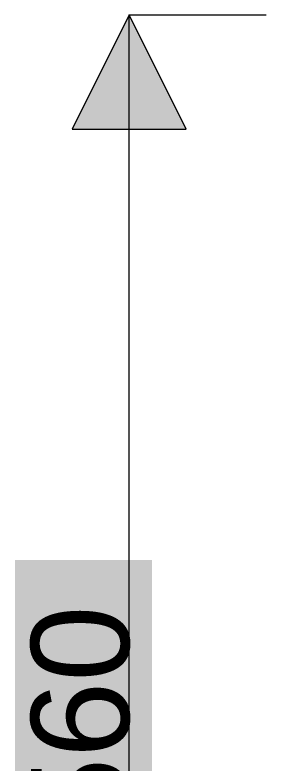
# Model space of a CAD drawing. Header units: millimetres. Extents: x 0 to 152, y 1 to 58.
# Drawn here: x 0 to 3.88, y 37.67 to 49.22 of the extents above; entities that cross this region are included whole.
import ezdxf

# ---------------------------------------------------------------- set-up
doc = ezdxf.new("R2010")
doc.units = ezdxf.units.MM
for name, color, linetype in [('FILL', 7, 'Continuous'), ('LINES', 7, 'Continuous'), ('TEXT', 7, 'Continuous')]:
    doc.layers.add(name, color=color, linetype=linetype)
doc.styles.add('ARIAL', font='arial.ttf')

msp = doc.modelspace()

# ---------------------------------------------------------------- hatches: boundary and pattern name
at = {"layer": 'FILL'}
msp.add_hatch(color=7, dxfattribs=at).paths.add_polyline_path([(1.764, 49.224), (0.882, 47.46), (2.646, 47.46)])
at = {"layer": 'FILL', "true_color": 0xffffff}
msp.add_hatch(color=7, dxfattribs=at).paths.add_polyline_path([(2.117, 34.686), (2.117, 40.805), (0, 40.805), (0, 34.686)])

# ---------------------------------------------------------------- linework, layer by layer
at = {"layer": 'LINES', "lineweight": 20}
for p, q in [((1.764, 49.224), (3.881, 49.224)), ((1.764, 26.267), (1.764, 49.224))]:
    msp.add_line(p, q, dxfattribs=at)
msp.add_lwpolyline([(1.764, 49.224), (0.882, 47.46), (2.646, 47.46)], close=True, dxfattribs=at)

# ---------------------------------------------------------------- texts
at = {"layer": 'TEXT', "style": 'ARIAL'}
msp.add_text('1560', height=1.5155, rotation=90, dxfattribs=at).set_placement((1.764, 35.392))

doc.saveas('drawing.dxf')
